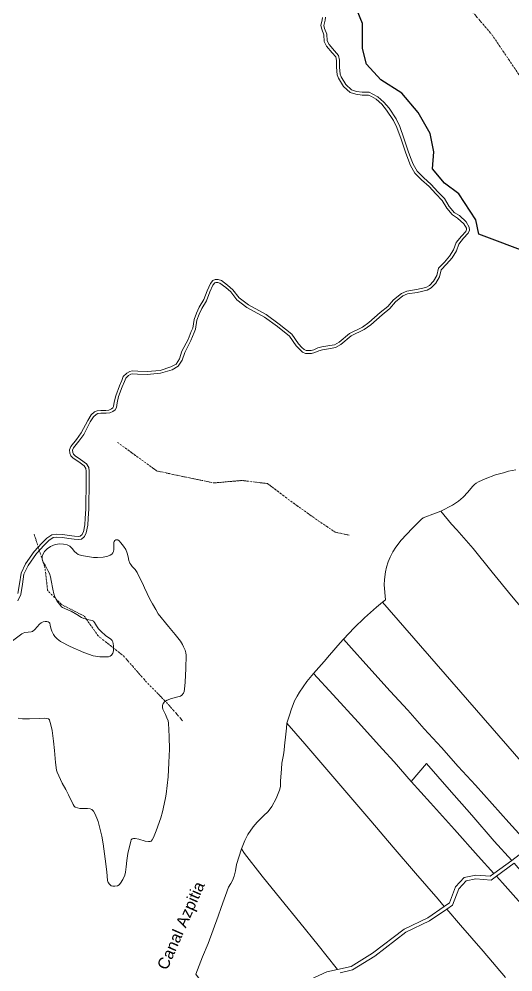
# Model space of a CAD drawing. Header units: millimetres. Extents: x 323319 to 328682, y 8609797 to 8615705.
# Drawn here: x 325662 to 326061, y 8611040 to 8611811 of the extents above; entities that cross this region are included whole.
import ezdxf

# ---------------------------------------------------------------- set-up
doc = ezdxf.new("R2010")
doc.units = ezdxf.units.MM
doc.linetypes.add('ACAD_ISO14W100', pattern=[24, 12, -3, 0, -3, 0, -3, 0, -3])
for name, color, linetype, lineweight in [('BASE CART_PARCELAS_p030B', 252, 'Continuous', 5), ('BASE CART_Toponimia Hidrografica', 7, 'Continuous', 5), ('BG_COS_VIA', 251, 'Continuous', 0), ('quebradas', 253, 'Continuous', 0)]:
    doc.layers.add(name, color=color, linetype=linetype, lineweight=lineweight)
doc.layers.add('TIT-INS', color=9, linetype='Continuous')
doc.styles.get("Standard").update_dxf_attribs({"font": 'arial.ttf'})

msp = doc.modelspace()

# ---------------------------------------------------------------- linework, layer by layer
at = {"layer": 'BASE CART_PARCELAS_p030B'}
for points in [[(326075.94, 8611325.64), (326060.05, 8611344.53), (326044.47, 8611363.54), (326028.95, 8611382.8), (326023.24, 8611389.28), (326015.71, 8611397.99), (326011.52, 8611402.62), (326002.96, 8611412.89), (326012.17, 8611417.75), (326017.23, 8611421.04), (326021.04, 8611424.28), (326024.61, 8611428.38), (326028.47, 8611432.86), (326030.02, 8611434.55), (326031.32, 8611435.61), (326033.39, 8611436.87), (326038.67, 8611439.19), (326047.06, 8611442.33), (326053.62, 8611444.16), (326057.57, 8611445.32), (326063.53, 8611446.53)], [(326075.17, 8611202.01), (325955.64, 8611339.25), (325957.99, 8611341.17), (325957.03, 8611353.27), (325957.29, 8611357.62), (325958.13, 8611363.97), (325958.97, 8611367.64), (325960.2, 8611372.1), (325961.82, 8611375.87), (325963.92, 8611380.17), (325966.49, 8611383.89), (325970.73, 8611389.45), (325979.51, 8611398.99), (325987, 8611406.23), (325988.6, 8611407.49), (325990.59, 8611408.48), (325996.46, 8611410.48), (326002.96, 8611412.89), (326011.52, 8611402.62), (326015.71, 8611397.99), (326023.24, 8611389.28), (326028.95, 8611382.8), (326044.47, 8611363.54), (326060.05, 8611344.53), (326075.94, 8611325.64)], [(326075.17, 8611202.01), (325955.64, 8611339.25), (325957.99, 8611341.17), (325957.03, 8611353.27), (325957.29, 8611357.62), (325958.13, 8611363.97), (325958.97, 8611367.64), (325960.2, 8611372.1), (325961.82, 8611375.87), (325963.92, 8611380.17), (325966.49, 8611383.89), (325970.73, 8611389.45), (325979.51, 8611398.99), (325987, 8611406.23), (325988.6, 8611407.49), (325990.59, 8611408.48), (325996.46, 8611410.48), (326002.96, 8611412.89), (326011.52, 8611402.62), (326015.71, 8611397.99), (326023.24, 8611389.28), (326028.95, 8611382.8), (326044.47, 8611363.54), (326060.05, 8611344.53), (326075.94, 8611325.64)], [(326075.17, 8611202.01), (325955.64, 8611339.25), (325957.99, 8611341.17), (325957.03, 8611353.27), (325957.29, 8611357.62), (325958.13, 8611363.97), (325958.97, 8611367.64), (325960.2, 8611372.1), (325961.82, 8611375.87), (325963.92, 8611380.17), (325966.49, 8611383.89), (325970.73, 8611389.45), (325979.51, 8611398.99), (325987, 8611406.23), (325988.6, 8611407.49), (325990.59, 8611408.48), (325996.46, 8611410.48), (326002.96, 8611412.89), (326011.52, 8611402.62), (326015.71, 8611397.99), (326023.24, 8611389.28), (326028.95, 8611382.8), (326044.47, 8611363.54), (326060.05, 8611344.53), (326075.94, 8611325.64)], [(325653, 8611305.48), (325663.81, 8611313.6), (325664.95, 8611314.28), (325666.35, 8611314.7), (325668.9, 8611315.13), (325671.45, 8611315.38), (325672.42, 8611315.72), (325674.44, 8611317.25), (325678.09, 8611321.54), (325679.49, 8611322.73), (325681.02, 8611323.37), (325682.59, 8611323.71), (325684.07, 8611323.71), (325685.14, 8611323.37), (325685.9, 8611322.9), (325686.41, 8611322.27), (325686.79, 8611320.74), (325687.3, 8611318.4), (325688.02, 8611315.85), (325689.34, 8611313.09), (325690.53, 8611311.52), (325692.27, 8611309.69), (325695.18, 8611307.53), (325702.86, 8611303.32), (325713.94, 8611298.48), (325721.52, 8611296.02), (325726.87, 8611295.13), (325730.31, 8611294.96), (325733.92, 8611295.04), (325735.21, 8611295.51), (325736.32, 8611296.49), (325737.42, 8611298.15), (325737.89, 8611300.01), (325738.02, 8611301.8), (325738.06, 8611304.09), (325737.42, 8611307.23), (325736.93, 8611308.21), (325735.74, 8611309.4), (325731.54, 8611312.46), (325727.97, 8611315.69), (325725.85, 8611317.81), (325724.32, 8611320.32), (325722.64, 8611322.87), (325721.75, 8611323.93), (325720.61, 8611324.49), (325719.46, 8611324.83), (325717.97, 8611325.17), (325715.98, 8611325.51), (325713.85, 8611326.1), (325711.99, 8611326.91), (325708.17, 8611329.37), (325703.79, 8611332), (325701.65, 8611332.85), (325698.63, 8611334.13), (325696.76, 8611334.94), (325696, 8611335.7), (325694.22, 8611337.61), (325692.18, 8611340.41), (325690.23, 8611344.36), (325689.7, 8611346.15), (325688.85, 8611349.89), (325687.53, 8611356.94), (325686.96, 8611359.92), (325686.19, 8611362.42), (325684.88, 8611364.93), (325682.58, 8611369.35), (325681.41, 8611371.12), (325680.46, 8611373.17), (325680.12, 8611374.56), (325680.31, 8611376.57), (325680.84, 8611378.05), (325682.27, 8611380.3), (325684.18, 8611382.45), (325686.96, 8611384.5), (325690.87, 8611386.03), (325694.46, 8611386.46), (325697.52, 8611386.37), (325700.38, 8611385.7), (325702.53, 8611384.65), (325704.49, 8611382.73), (325706.36, 8611380.49), (325708.03, 8611378.95), (325709.33, 8611378.06), (325712.21, 8611377.12), (325717.06, 8611376.2), (325721.73, 8611375.61), (325725.1, 8611375.51), (325729.57, 8611375.81), (325733.41, 8611376.59), (325735.3, 8611377.31), (325736.64, 8611378.26), (325737.49, 8611379.21), (325738.01, 8611380.32), (325738.31, 8611381.92), (325738.28, 8611385.78), (325738.28, 8611387.81), (325738.44, 8611388.56), (325739.06, 8611389.28), (325739.75, 8611389.8), (325740.66, 8611389.93), (325741.54, 8611389.7), (325742.56, 8611388.95), (325743.96, 8611387.48), (325746.19, 8611384.81), (325747.91, 8611382.09), (325749.02, 8611379.08), (325749.74, 8611376.14), (325750.51, 8611373.08), (325751.2, 8611370.98), (325751.92, 8611369.72), (325753.18, 8611368.19), (325755.39, 8611365.67), (325757.06, 8611363.32), (325762.13, 8611352.88), (325762.99, 8611350.85), (325767.31, 8611341.82), (325769.62, 8611337.95), (325772.11, 8611333.29), (325774.04, 8611330), (325782.54, 8611319.52), (325788, 8611313.23), (325792.13, 8611307.74), (325793.75, 8611305.17), (325794.73, 8611303.19), (325795.85, 8611300.44), (325796.46, 8611298.2), (325796.66, 8611296.32), (325796.5, 8611285.55), (325795.9, 8611274.67), (325795.36, 8611269.03), (325795.15, 8611267.11), (325794.64, 8611265.6), (325793.38, 8611264.08), (325792.13, 8611263.21), (325784.87, 8611261.3), (325781.36, 8611259.93), (325779.23, 8611258.73), (325778.11, 8611257.4), (325777.57, 8611255.7), (325777.5, 8611254.18), (325777.88, 8611252.59), (325779.94, 8611248.4), (325781.17, 8611245.69), (325782.07, 8611243.27), (325782.38, 8611241.5), (325783.05, 8611230.51), (325783.18, 8611220.03), (325783.07, 8611215.33), (325782.74, 8611209.4), (325782.17, 8611198.02), (325780.49, 8611183.93), (325780.02, 8611180.86), (325779.1, 8611175.76), (325777.69, 8611169.73), (325776.37, 8611164.85), (325772.45, 8611154.23), (325770.25, 8611148.81), (325769.28, 8611146.82), (325768.44, 8611145.99), (325767.69, 8611145.59), (325766.17, 8611145.59), (325763.6, 8611145.92), (325758.55, 8611147.4), (325755.41, 8611148.12), (325754.14, 8611148.12), (325753.09, 8611147.62), (325752.37, 8611146.86), (325751.87, 8611145.78), (325749.5, 8611135.9), (325748.8, 8611130.08), (325748.23, 8611125.1), (325747.66, 8611120.63), (325747.01, 8611118.45), (325745.4, 8611114.76), (325743.69, 8611111.9), (325742.44, 8611110.5), (325741.25, 8611109.77), (325739.17, 8611109.46), (325737.3, 8611109.41), (325736.05, 8611109.83), (325734.76, 8611110.92), (325733.61, 8611112.42), (325733.2, 8611114.14), (325732.63, 8611121.1), (325731.33, 8611131.64), (325729.57, 8611143.66), (325728.55, 8611149.88), (325727.04, 8611156.27), (325725.54, 8611161.74), (325724.36, 8611164.53), (325722.91, 8611168.29), (325721.77, 8611170.18), (325720.47, 8611171.42), (325718.96, 8611172.02), (325716.85, 8611172.29), (325713.77, 8611172.29), (325710.79, 8611172.4), (325708.79, 8611172.78), (325706.95, 8611173.48), (325706.2, 8611174.24), (325705.39, 8611175.48), (325701.55, 8611183.33), (325699.38, 8611187.6), (325696.46, 8611192.79), (325693.68, 8611198.74), (325692.27, 8611201.72), (325691.84, 8611203.39), (325691.03, 8611209.56), (325690.35, 8611219.3), (325689.54, 8611226.93), (325688.27, 8611235.48), (325687.08, 8611241.16), (325686.54, 8611242.78), (325686.08, 8611243.97), (325685.27, 8611244.78), (325684.03, 8611245.21), (325682.03, 8611245.32), (325677.92, 8611245.27), (325669.91, 8611244.94), (325664.45, 8611244.94), (325660.89, 8611245.32)], [(326066.35, 8611134.74), (326060.17, 8611130.21), (326046.11, 8611145.84), (326027.95, 8611166.85), (326009.66, 8611187.73), (325991.29, 8611208.64), (325978.94, 8611194.16), (325965.11, 8611210.01), (325955.76, 8611220.23), (325935.94, 8611242.21), (325915.76, 8611264.19), (325899.72, 8611281.61), (325908.44, 8611291.37), (325912.81, 8611296.4), (325921.34, 8611306.42), (325923.96, 8611309.34), (325930.47, 8611301.98), (325942.17, 8611289.15), (325961.88, 8611267.29), (325976.13, 8611251.98), (325989.46, 8611236.72), (326003.3, 8611221.77), (326016.83, 8611206.21), (326030.77, 8611191.16), (326044.35, 8611176.11), (326057.83, 8611160.95), (326071.46, 8611146)], [(326055.17, 8611035.57), (326037.07, 8611056.71), (326018.7, 8611077.78), (326007.59, 8611090.76), (326012.24, 8611093.94), (326017.41, 8611107.36), (326023.33, 8611113.66), (326031.24, 8611115.25), (326043.6, 8611114.36), (326047.84, 8611117.47), (326052.65, 8611112.23), (326072.1, 8611090.32), (326092.06, 8611067.9), (326110.85, 8611046.72), (326141.62, 8611012.99)], [(325921.3, 8611039.39), (325931.45, 8611041.6), (325949.31, 8611052.63), (325974.64, 8611072.11), (325993.74, 8611081.29), (326007.59, 8611090.76), (326018.7, 8611077.78), (326037.07, 8611056.71), (326055.17, 8611035.57)]]:
    msp.add_lwpolyline(points, dxfattribs=at)
for points in [[(326076.05, 8611140.74), (326071.46, 8611146), (326057.83, 8611160.95), (326044.35, 8611176.11), (326030.77, 8611191.16), (326016.83, 8611206.21), (326003.3, 8611221.77), (325989.46, 8611236.72), (325976.13, 8611251.98), (325961.88, 8611267.29), (325942.17, 8611289.15), (325930.47, 8611301.98), (325923.96, 8611309.34), (325932.68, 8611318.58), (325941.18, 8611326.54), (325950.89, 8611335.37), (325955.64, 8611339.25), (326075.17, 8611202.01), (326096.34, 8611176.36), (326104.91, 8611166.31), (326098.67, 8611154.75), (326093.86, 8611151.77)], [(326005.63, 8611093.04), (326000.6, 8611098.92), (325982.43, 8611119.86), (325964.26, 8611141.07), (325946.23, 8611162.21), (325928.47, 8611183.08), (325910.64, 8611203.88), (325892.75, 8611224.68), (325878.33, 8611241.32), (325880.58, 8611248.75), (325881.62, 8611252.14), (325884.56, 8611259.34), (325886.63, 8611263.24), (325888.55, 8611266.58), (325894.5, 8611275.05), (325899.72, 8611281.61), (325915.76, 8611264.19), (325935.94, 8611242.21), (325955.76, 8611220.23), (325965.11, 8611210.01), (325978.94, 8611194.16), (325994.45, 8611176.93), (326013.97, 8611155.39), (326032.98, 8611133.63), (326045.79, 8611119.69), (326042.72, 8611117.44), (326031.04, 8611118.27), (326021.79, 8611116.42), (326014.83, 8611108.98), (326009.78, 8611095.88)], [(325919.23, 8611042.01), (325918.27, 8611043.23), (325903.46, 8611061.68), (325888.83, 8611080.13), (325873.4, 8611099.02), (325858.34, 8611117.53), (325844.09, 8611135.92), (325841.58, 8611139.58), (325844.14, 8611146.36), (325846.73, 8611151.3), (325850.91, 8611157.55), (325854.16, 8611161.36), (325856.98, 8611164), (325859.47, 8611166.25), (325863.02, 8611169.92), (325866.03, 8611174.01), (325869.65, 8611180.31), (325872.4, 8611187.22), (325873.01, 8611190.05), (325873.15, 8611192.16), (325873.2, 8611194.56), (325873.93, 8611204.53), (325874.26, 8611208.91), (325875.46, 8611215.68), (325876.12, 8611219.54), (325876.45, 8611222.97), (325877.51, 8611232.42), (325878.02, 8611237.32), (325878.33, 8611241.32), (325892.75, 8611224.68), (325910.64, 8611203.88), (325928.47, 8611183.08), (325946.23, 8611162.21), (325964.26, 8611141.07), (325982.43, 8611119.86), (326000.6, 8611098.92), (326005.63, 8611093.04), (325992.24, 8611083.89), (325973.06, 8611074.67), (325947.61, 8611055.11), (325930.31, 8611044.42)], [(326045.79, 8611119.69), (326032.98, 8611133.63), (326013.97, 8611155.39), (325994.45, 8611176.93), (325978.94, 8611194.16), (325991.29, 8611208.64), (326009.66, 8611187.73), (326027.95, 8611166.85), (326046.11, 8611145.84), (326060.17, 8611130.21)], [(325919.23, 8611042.01), (325910.66, 8611040.15), (325883.12, 8611027.28), (325863.81, 8611020.35), (325839.71, 8611016.7), (325821.83, 8611014.95), (325804.65, 8611038.08), (325810.11, 8611052.17), (325814.52, 8611063.08), (325822.58, 8611085.08), (325825.19, 8611092.11), (325831.05, 8611108.56), (325833.04, 8611111.67), (325834.31, 8611114), (325835.58, 8611117.5), (325836.59, 8611121.97), (325837.51, 8611127.04), (325841.58, 8611139.58), (325844.09, 8611135.92), (325858.34, 8611117.53), (325873.4, 8611099.02), (325888.83, 8611080.13), (325903.46, 8611061.68), (325918.27, 8611043.23)], [(326158.77, 8610993.74), (326141.62, 8611012.99), (326110.85, 8611046.72), (326092.06, 8611067.9), (326072.1, 8611090.32), (326052.65, 8611112.23), (326047.84, 8611117.47), (326062.18, 8611127.97), (326065.5, 8611124.28), (326084.27, 8611103.4), (326102.91, 8611082.05), (326109.95, 8611074.05), (326130.95, 8611049.89), (326142.74, 8611035.96), (326151.18, 8611026.68), (326161.19, 8611016.07), (326159.85, 8610999.9)]]:
    msp.add_lwpolyline(points, close=True, dxfattribs=at)
at = {"layer": 'BG_COS_VIA', "linetype": 'Continuous'}
for points in [[(325660.51, 8611340.35), (325662.96, 8611345.53), (325664.42, 8611353.84), (325665.47, 8611362.05), (325668.9, 8611369.11), (325675.75, 8611378.87), (325681.74, 8611385.39), (325685.56, 8611389.21), (325689.06, 8611391.58), (325691.79, 8611391.98), (325696.7, 8611391.71), (325701.91, 8611391.01), (325706.05, 8611390.47), (325709.62, 8611390.19), (325712.1, 8611390.3), (325714.21, 8611392.31), (325714.44, 8611392.62), (325715.95, 8611395.45), (325717.25, 8611401.6), (325717.43, 8611407.3), (325717.88, 8611414.63), (325717.88, 8611422.68), (325718.15, 8611429.64), (325718.15, 8611438.73), (325718.33, 8611445.51), (325717.92, 8611448.46), (325716.06, 8611451.36), (325711.24, 8611454.89), (325706.93, 8611457.88), (325705.49, 8611459.17), (325704.96, 8611460.49), (325704.89, 8611462.31), (325705.47, 8611464.21), (325709.97, 8611469.58), (325713.98, 8611475.04), (325719.16, 8611485.25), (325721.81, 8611489.44), (325723.94, 8611491.41), (325725.36, 8611491.97), (325727.71, 8611492.22), (325731.99, 8611492.22), (325734.93, 8611492.52), (325737.44, 8611493.72), (325739.26, 8611495.01), (325740.39, 8611497.06), (325740.86, 8611500.69), (325742.08, 8611505.72), (325745.08, 8611513.58), (325746.85, 8611518.03), (325747.92, 8611520.56), (325750.14, 8611522.8), (325752.01, 8611523.96), (325753.42, 8611524.32), (325757.52, 8611524.06), (325765.27, 8611523.61), (325776.09, 8611524.61), (325785.42, 8611527.53), (325790.33, 8611530.33), (325793.6, 8611535.35), (325795.58, 8611541.56), (325800.55, 8611551.06), (325803.15, 8611557.53), (325804.36, 8611560.42), (325805.53, 8611567.59), (325807.25, 8611572.43), (325809.43, 8611577.06), (325813.19, 8611583.42), (325815.98, 8611590.54), (325818.39, 8611595.99), (325819.92, 8611597.89), (325820.67, 8611598.27), (325822.34, 8611598.27), (325824.11, 8611597.68), (325828.81, 8611594.17), (325832.87, 8611590.54), (325837.89, 8611583.99), (325845.93, 8611577.95), (325860.27, 8611570.1), (325870.61, 8611562.48), (325880.44, 8611554.76), (325885.9, 8611546.89), (325888.65, 8611543.97), (325890.78, 8611541.82), (325893.45, 8611540.65), (325895.77, 8611540.65), (325898.23, 8611540.75), (325900.96, 8611541.43), (325904.08, 8611542.85), (325907.13, 8611543.63), (325913.51, 8611544.78), (325917.72, 8611545.53), (325921.81, 8611547.91), (325930.33, 8611554.84), (325940.72, 8611560), (325946.18, 8611563.93), (325955.39, 8611571.88), (325961.62, 8611577.03), (325966.15, 8611582.38), (325972.18, 8611587.21), (325975.9, 8611588.86), (325983.72, 8611590), (325991.66, 8611591.92), (325995.1, 8611593.69), (325998.81, 8611597.69), (326001.71, 8611602.86), (326003.19, 8611608.52), (326007.44, 8611613.11), (326011.88, 8611618.02), (326015.39, 8611623.66), (326017.32, 8611629.3), (326021.26, 8611634.08), (326025.03, 8611638.05), (326026.14, 8611640.61), (326025.79, 8611642.85), (326023.46, 8611647.14), (326017.87, 8611652.26), (326013.49, 8611654.91), (326013.79, 8611654.65), (326009.58, 8611659.66), (326005.73, 8611666.12), (326000.47, 8611671.46), (325995.02, 8611677.46), (325988.94, 8611683.11), (325983.81, 8611688.15), (325980.47, 8611694), (325978.36, 8611699.44), (325976.41, 8611704.5), (325972.95, 8611714.92), (325969.54, 8611724.53), (325966.71, 8611730.55), (325960.92, 8611739.15), (325956.72, 8611744.18), (325951.83, 8611748.52), (325947.77, 8611750.74), (325944.93, 8611752.11), (325939.3, 8611752.3), (325934.66, 8611752.9), (325930.64, 8611754.21), (325925.98, 8611758.3), (325922.29, 8611764.57), (325921.32, 8611766.92), (325920.72, 8611772.56), (325920.72, 8611778.14), (325920.02, 8611781.88), (325916.69, 8611785.59), (325912.42, 8611790.74), (325910.73, 8611793.88), (325910.47, 8611799.05), (325908.75, 8611803.87), (325908.28, 8611806.12), (325909.22, 8611810.49), (325909.42, 8611812.82)], [(325660.66, 8611346.27), (325662.04, 8611354.2), (325663.13, 8611362.75), (325666.82, 8611370.33), (325673.87, 8611380.37), (325680, 8611387.05), (325684.02, 8611391.07), (325688.18, 8611393.88), (325691.69, 8611394.38), (325696.92, 8611394.11), (325702.23, 8611393.39), (325706.29, 8611392.85), (325709.66, 8611392.59), (325711.1, 8611392.66), (325712.55, 8611394.05), (325712.32, 8611393.74), (325713.67, 8611396.27), (325714.85, 8611401.88), (325715.03, 8611407.42), (325715.48, 8611414.71), (325715.48, 8611422.72), (325715.75, 8611429.68), (325715.75, 8611438.77), (325715.93, 8611445.37), (325715.62, 8611447.6), (325714.28, 8611449.68), (325709.84, 8611452.93), (325705.43, 8611456), (325703.47, 8611457.75), (325702.58, 8611459.99), (325702.47, 8611462.63), (325703.31, 8611465.37), (325708.09, 8611471.06), (325711.92, 8611476.3), (325717.08, 8611486.43), (325719.95, 8611490.98), (325722.64, 8611493.47), (325724.78, 8611494.33), (325727.59, 8611494.62), (325731.87, 8611494.62), (325734.27, 8611494.86), (325736.22, 8611495.8), (325737.42, 8611496.65), (325738.07, 8611497.82), (325738.5, 8611501.13), (325739.78, 8611506.44), (325742.84, 8611514.46), (325744.63, 8611518.93), (325745.88, 8611521.92), (325748.64, 8611524.68), (325751.05, 8611526.2), (325753.2, 8611526.74), (325757.66, 8611526.46), (325765.23, 8611526.01), (325775.61, 8611526.97), (325784.46, 8611529.75), (325788.63, 8611532.13), (325791.42, 8611536.39), (325793.36, 8611542.48), (325798.37, 8611552.06), (325800.93, 8611558.45), (325802.04, 8611561.08), (325803.19, 8611568.19), (325805.03, 8611573.35), (325807.31, 8611578.18), (325811.03, 8611584.48), (325813.76, 8611591.46), (325816.33, 8611597.25), (325818.38, 8611599.81), (325820.11, 8611600.67), (325822.72, 8611600.67), (325825.23, 8611599.84), (325830.33, 8611596.03), (325834.63, 8611592.18), (325839.59, 8611585.71), (325847.23, 8611579.97), (325861.57, 8611572.12), (325872.07, 8611564.4), (325882.2, 8611556.42), (325887.78, 8611548.41), (325890.37, 8611545.63), (325892.16, 8611543.84), (325893.95, 8611543.05), (325895.73, 8611543.05), (325897.89, 8611543.13), (325900.16, 8611543.71), (325903.28, 8611545.13), (325906.63, 8611545.97), (325913.09, 8611547.14), (325916.88, 8611547.81), (325920.45, 8611549.89), (325929.03, 8611556.88), (325939.48, 8611562.06), (325944.7, 8611565.81), (325953.85, 8611573.72), (325959.92, 8611578.75), (325964.47, 8611584.1), (325970.92, 8611589.27), (325975.22, 8611591.18), (325983.26, 8611592.36), (325990.82, 8611594.18), (325993.62, 8611595.63), (325996.85, 8611599.11), (325999.47, 8611603.76), (326001.01, 8611609.7), (326005.68, 8611614.73), (326009.96, 8611619.46), (326013.21, 8611624.7), (326015.2, 8611630.48), (326019.46, 8611635.68), (326022.99, 8611639.39), (326023.66, 8611640.93), (326023.49, 8611642.07), (326021.54, 8611645.64), (326016.43, 8611650.32), (326012.25, 8611652.85), (326011.95, 8611653.11), (326007.62, 8611658.26), (326003.81, 8611664.64), (325998.73, 8611669.82), (325993.32, 8611675.78), (325987.28, 8611681.37), (325981.89, 8611686.67), (325978.29, 8611692.96), (325976.12, 8611698.58), (325974.15, 8611703.68), (325970.67, 8611714.14), (325967.32, 8611723.61), (325964.61, 8611729.37), (325959, 8611737.71), (325955, 8611742.5), (325950.45, 8611746.54), (325946.67, 8611748.6), (325944.35, 8611749.73), (325939.1, 8611749.9), (325934.12, 8611750.54), (325929.42, 8611752.09), (325924.1, 8611756.74), (325920.13, 8611763.49), (325918.96, 8611766.32), (325918.32, 8611772.44), (325918.32, 8611777.92), (325917.78, 8611780.78), (325914.87, 8611784.03), (325910.42, 8611789.4), (325908.35, 8611793.22), (325908.09, 8611798.57), (325906.43, 8611803.21), (325905.82, 8611806.12), (325906.84, 8611810.85), (325907, 8611812.62)]]:
    msp.add_lwpolyline(points, dxfattribs=at)
at = {"layer": 'quebradas', "linetype": 'ACAD_ISO14W100', "ltscale": 0.1, "flags": 128}
for points in [[(325780.97, 8611906.87), (325804.58, 8611958.86), (325816.26, 8611974.63), (325867.06, 8611994.46), (325894.56, 8611987.3), (325917.59, 8611991.57), (325940.55, 8611989.01), (325954.21, 8611977.47), (325960.88, 8611959.2), (325976.59, 8611927.18), (325983.21, 8611904.37), (325978.34, 8611881.7), (325989.61, 8611863.37), (326014.54, 8611833.52), (326044.01, 8611799.05), (326073.37, 8611755.49), (326109.6, 8611709.58), (326131.99, 8611685.37), (326141.34, 8611672.82), (326157.24, 8611656.71), (326175.48, 8611645.13)], [(325741.24, 8611468.65), (325773.14, 8611445.53), (325819, 8611435.87), (325842.01, 8611437.86), (325862.67, 8611435.33), (325880.89, 8611421.46), (325903.68, 8611405.26), (325917.36, 8611396.01), (325928.83, 8611393.59)], [(325673.7, 8611394.48), (325682.56, 8611367.09), (325684.64, 8611348.89), (325696, 8611337.38), (325714.28, 8611328.06), (325725.57, 8611312), (325746.07, 8611295.84), (325764.21, 8611275.15), (325780.1, 8611259.04), (325793.84, 8611243.39)]]:
    msp.add_lwpolyline(points, dxfattribs=at)
at = {"layer": 'TIT-INS', "ltscale": 2, "flags": 128}
msp.add_lwpolyline([(326118.33, 8611605.46), (326033.66, 8611637.18), (326033.66, 8611637.18), (326031.18, 8611648.77), (326017.4, 8611669.96), (326005.74, 8611678.44), (325996.2, 8611690.09), (325997.26, 8611703.87), (325994.08, 8611718.7), (325984.54, 8611735.65), (325971.29, 8611751.55), (325954.33, 8611762.14), (325942.67, 8611774.86), (325939.49, 8611787.57), (325939.49, 8611807.7), (325927.83, 8611836.31)], dxfattribs=at)

# ---------------------------------------------------------------- texts
at = {"layer": 'BASE CART_Toponimia Hidrografica', "insert": (325783.85, 8611039.71), "char_height": 9.2605, "attachment_point": 7, "rotation": 66.2}
msp.add_mtext('Canal Azpitia', dxfattribs=at)

doc.saveas('drawing.dxf')
